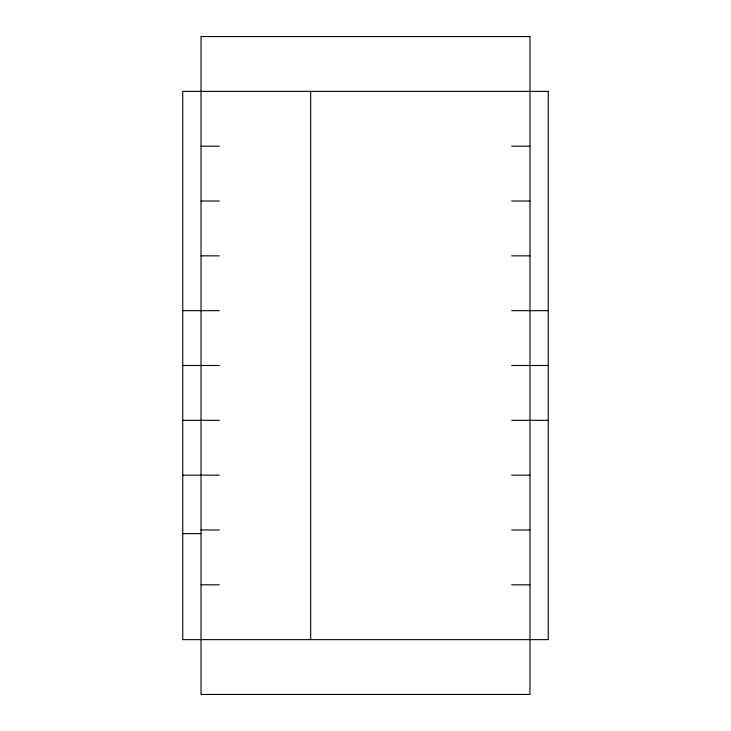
<?xml version="1.0" encoding="UTF-8"?>
<svg xmlns="http://www.w3.org/2000/svg" width="731" height="731" viewBox="0 0 731 731"><rect width="100%" height="100%" fill="white"/><g stroke="black" fill="none" stroke-linecap="round" stroke-linejoin="round"><path stroke-width="1.1" d="M201.025 146.2L219.3 146.2M511.7 146.2L529.975 146.2M201.025 201.025L219.3 201.025M511.7 201.025L529.975 201.025M201.025 255.85L219.3 255.85M511.7 255.85L529.975 255.85M182.75 310.675L219.3 310.675M511.7 310.675L548.25 310.675M182.75 365.5L219.3 365.5M511.7 365.5L548.25 365.5M182.75 420.325L219.3 420.325M511.7 420.325L548.25 420.325M182.75 475.15L219.3 475.15M511.7 475.15L529.975 475.15M201.025 529.975L219.3 529.975M511.7 529.975L529.975 529.975M182.75 533.621L201.025 533.621M201.025 584.8L219.3 584.8M511.7 584.8L529.975 584.8M310.675 91.375L310.675 639.625M529.975 36.55L201.025 36.55L201.025 694.45L529.975 694.45L529.975 36.55M548.25 91.375L182.75 91.375L182.75 639.625L548.25 639.625L548.25 91.375"/></g></svg>
